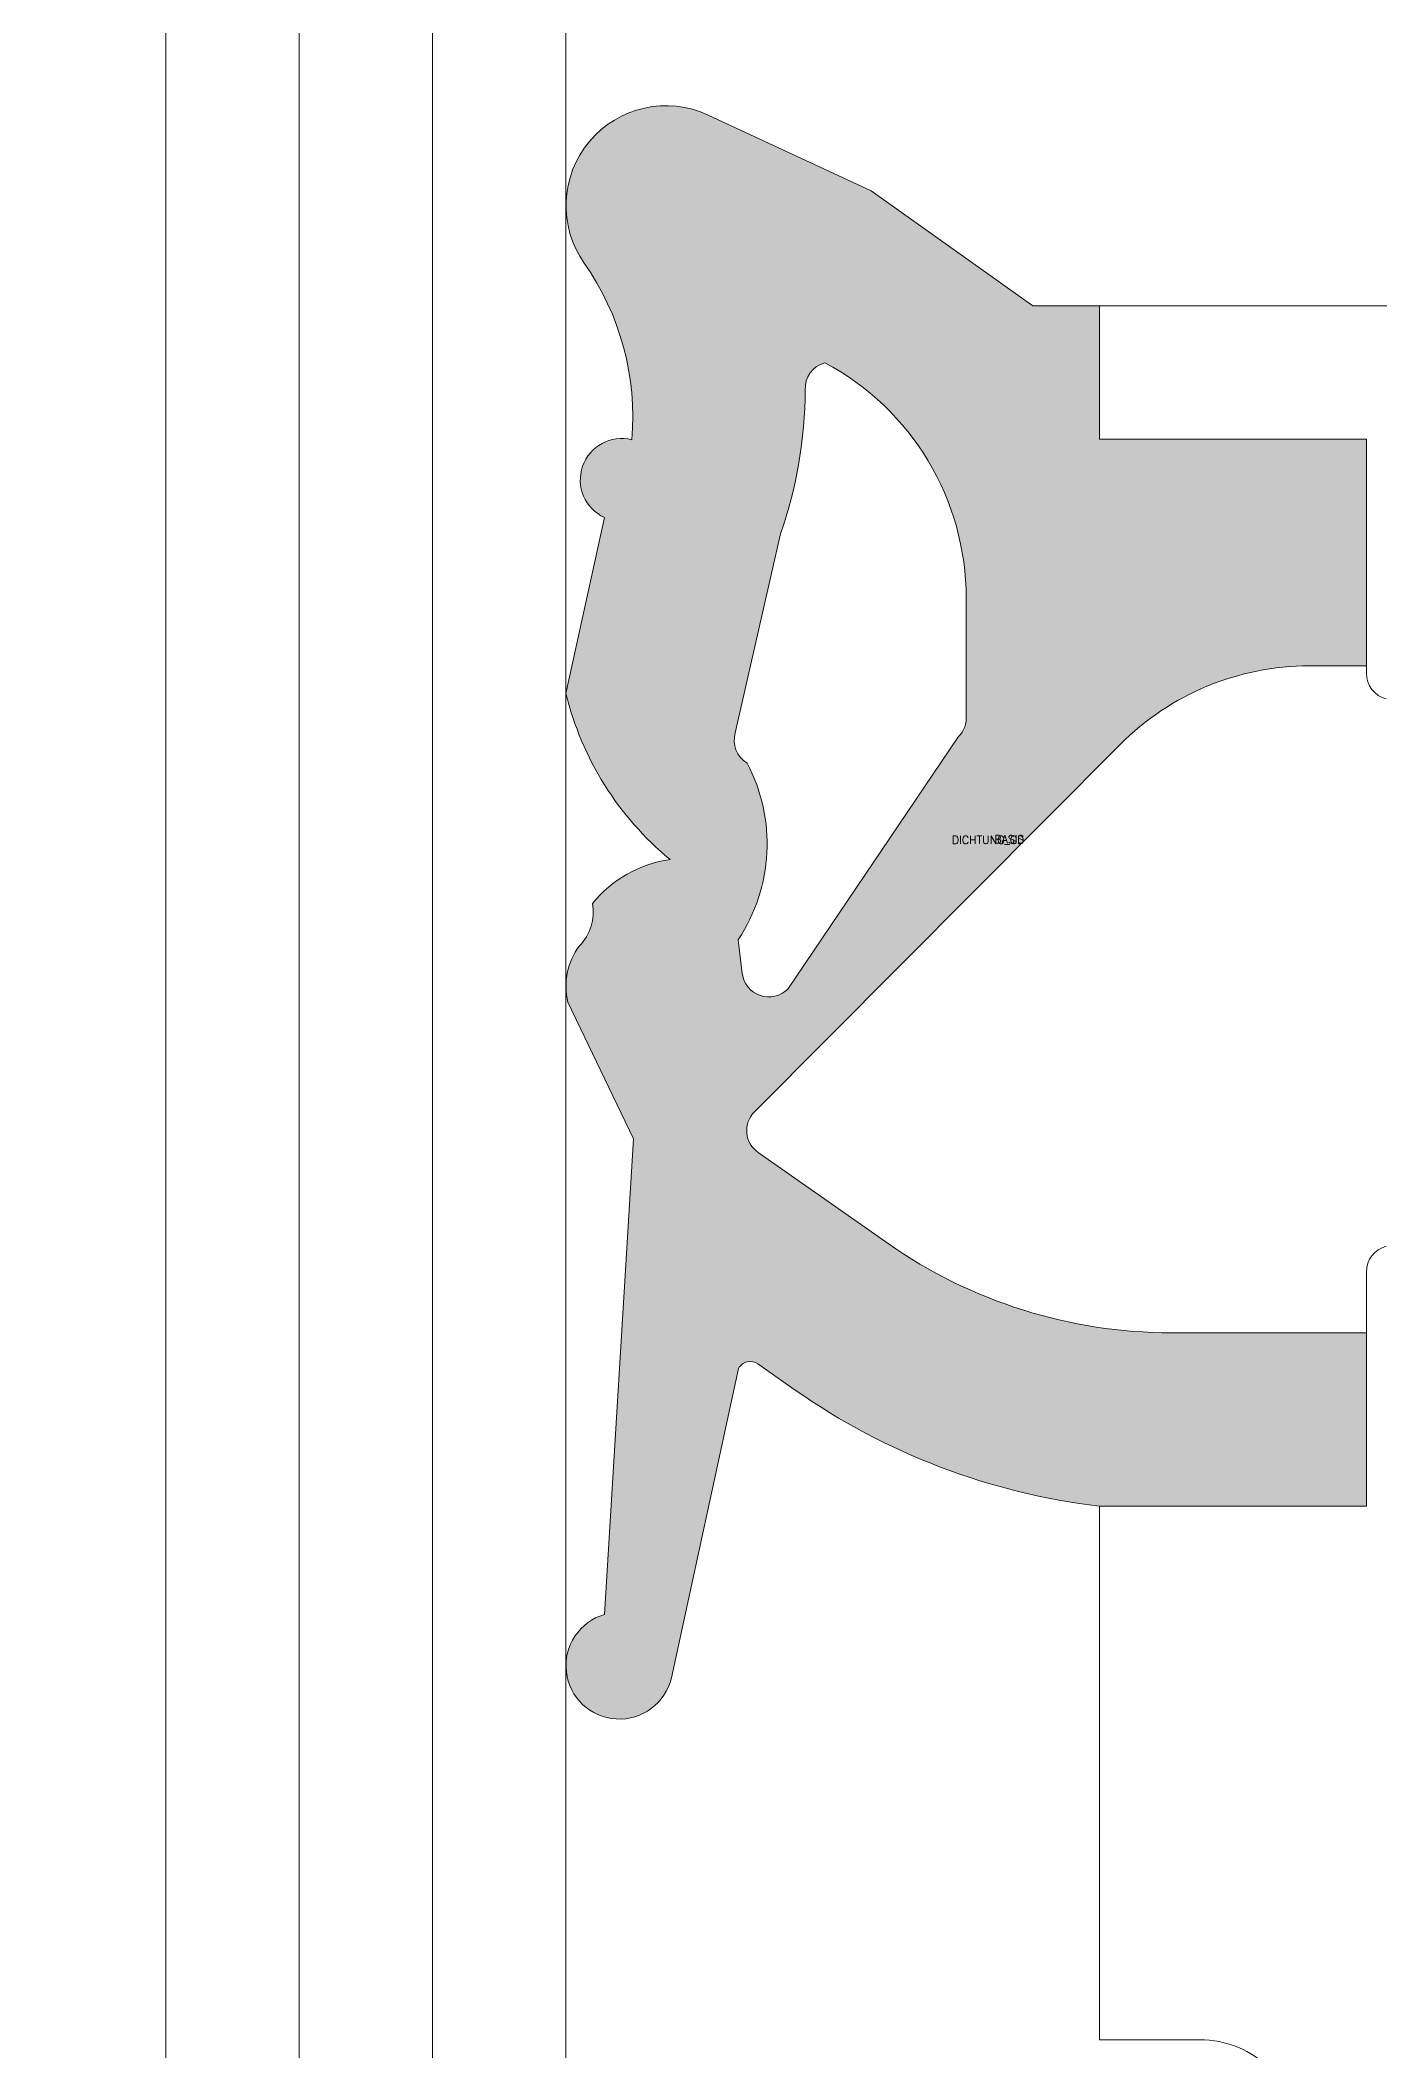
# Model space of a CAD drawing. Header units: millimetres. Extents: x 2715 to 5047, y -920 to 3095.
# Drawn here: x 4096.04 to 4106.08, y 106.07 to 121.15 of the extents above; entities that cross this region are included whole.
import ezdxf

# ---------------------------------------------------------------- set-up
doc = ezdxf.new("R2010")
doc.units = ezdxf.units.MM
doc.header["$MEASUREMENT"] = 0
for name, color, linetype, lineweight in [('0_Pen_No__1', 7, 'Continuous', 13), ('0_Pen_No__141', 7, 'Continuous', 20), ('ASSEMBLY_Pen_No__7', 7, 'Continuous', 35), ('HATCH_STEEL_Pen_No__1', 7, 'Continuous', 13)]:
    doc.layers.add(name, color=color, linetype=linetype, lineweight=lineweight)
doc.styles.add('GENERATED_STYLE_2', font='txt.shx')

msp = doc.modelspace()

# ---------------------------------------------------------------- hatches: boundary and pattern name
at = {"layer": 'HATCH_STEEL_Pen_No__1', "linetype": 'Continuous', "lineweight": 13}
h = msp.add_hatch(color=7, dxfattribs=at)
h.paths.add_polyline_path([(4105.979, 110.158), (4103.979, 110.158, -0.123958), (4101.698, 111.028), (4101.417, 111.224, 0.443791), (4101.272, 111.191), (4100.769, 108.871, -1.744774), (4100.268, 109.346), (4100.486, 112.913), (4099.994, 113.937, -0.226314), (4100.08, 114.359, 0.239519), (4100.178, 114.676, -0.188914), (4100.759, 115.007, -0.161819), (4099.979, 116.251), (4100.268, 117.57, -0.911523), (4100.472, 118.154, 0.176565), (4100.116, 119.477, -0.767998), (4101.046, 120.588), (4102.266, 120.019), (4103.479, 119.158), (4103.979, 119.158), (4103.979, 118.158), (4105.979, 118.158), (4105.979, 116.458), (4105.551, 116.458, 0.199483), (4104.134, 115.869), (4101.392, 113.115, 0.465639), (4101.419, 112.81), (4102.394, 112.127, 0.153915), (4104.517, 111.458), (4105.979, 111.458)])
h.paths.add_polyline_path([(4102.922, 115.928, 0.220949), (4102.979, 116.086), (4102.979, 116.966, 0.277154), (4101.92, 118.731, 0.353781), (4101.773, 118.526, -0.081942), (4101.588, 117.448), (4101.248, 115.957, 0.341884), (4101.337, 115.729, -0.274833), (4101.27, 114.405), (4101.301, 114.152, 0.625633), (4101.641, 114.035)], flags=0)

# ---------------------------------------------------------------- linework, layer by layer
at = {"layer": '0_Pen_No__1', "color": 7, "linetype": 'Continuous', "lineweight": 13}
for p, q in [((4096.979, 100.158), (4096.979, 287.345)), ((4097.979, 100.158), (4097.979, 287.345)), ((4098.979, 100.158), (4098.979, 287.345))]:
    msp.add_line(p, q, dxfattribs=at)
msp.add_lwpolyline([(4099.979, 287.345), (4099.979, 100.158), (4095.979, 100.158), (4095.979, 287.345)], dxfattribs=at)
for points in [[(4100.268, 117.57, -0.911523), (4100.472, 118.154, 0.176563), (4100.116, 119.477, -0.767998), (4101.046, 120.588), (4102.266, 120.019), (4103.479, 119.158), (4103.979, 119.158), (4103.979, 118.158), (4105.979, 118.158), (4105.979, 116.458), (4105.551, 116.458, 0.199483), (4104.134, 115.869), (4101.392, 113.115, 0.465639), (4101.419, 112.81), (4102.394, 112.127, 0.153915), (4104.517, 111.458), (4105.979, 111.458), (4105.979, 110.158), (4103.979, 110.158, -0.123958), (4101.698, 111.028), (4101.417, 111.224, 0.443791), (4101.272, 111.191), (4100.769, 108.871, -1.744774), (4100.268, 109.346), (4100.486, 112.913), (4099.994, 113.937, -0.226314), (4100.08, 114.359, 0.239519), (4100.178, 114.676, -0.188914), (4100.759, 115.007, -0.161819), (4099.979, 116.251)], [(4101.92, 118.731, 0.353781), (4101.773, 118.526, -0.081942), (4101.588, 117.448), (4101.248, 115.957, 0.341884), (4101.337, 115.729, -0.274833), (4101.27, 114.405), (4101.301, 114.152, 0.625633), (4101.641, 114.035), (4102.922, 115.928, 0.220949), (4102.979, 116.086), (4102.979, 116.966, 0.277154)]]:
    msp.add_lwpolyline(points, format="xyb", close=True, dxfattribs=at)
at = {"layer": '0_Pen_No__141', "color": 7, "linetype": 'Continuous', "lineweight": 20}
for points in [[(4106.128, 116.21, -0.339454), (4105.979, 116.403), (4105.979, 118.158), (4103.979, 118.158), (4103.979, 119.158), (4108.979, 119.158)], [(4105.479, 105.408, 0.414214), (4104.729, 106.158), (4103.979, 106.158), (4103.979, 110.158), (4105.979, 110.158), (4105.979, 111.914, -0.339454), (4106.128, 112.107)]]:
    msp.add_lwpolyline(points, format="xyb", dxfattribs=at)
at = {"layer": 'HATCH_STEEL_Pen_No__1', "color": 7, "linetype": 'Continuous', "lineweight": 13, "flags": 128}
for points in [[(4105.979, 110.158), (4103.979, 110.158, -0.123958), (4101.698, 111.028), (4101.417, 111.224, 0.443791), (4101.272, 111.191), (4100.769, 108.871, -1.744774), (4100.268, 109.346), (4100.486, 112.913), (4099.994, 113.937, -0.226314), (4100.08, 114.359, 0.239519), (4100.178, 114.676, -0.188914), (4100.759, 115.007, -0.161819), (4099.979, 116.251), (4100.268, 117.57, -0.911523), (4100.472, 118.154, 0.176565), (4100.116, 119.477, -0.767998), (4101.046, 120.588), (4102.266, 120.019), (4103.479, 119.158), (4103.979, 119.158), (4103.979, 118.158), (4105.979, 118.158), (4105.979, 116.458), (4105.551, 116.458, 0.199483), (4104.134, 115.869), (4101.392, 113.115, 0.465639), (4101.419, 112.81), (4102.394, 112.127, 0.153915), (4104.517, 111.458), (4105.979, 111.458)], [(4102.922, 115.928, 0.220949), (4102.979, 116.086), (4102.979, 116.966, 0.277154), (4101.92, 118.731, 0.353781), (4101.773, 118.526, -0.081942), (4101.588, 117.448), (4101.248, 115.957, 0.341884), (4101.337, 115.729, -0.274833), (4101.27, 114.405), (4101.301, 114.152, 0.625633), (4101.641, 114.035)]]:
    msp.add_lwpolyline(points, format="xyb", close=True, dxfattribs=at)

# ---------------------------------------------------------------- texts
at = {"layer": 'ASSEMBLY_Pen_No__7', "color": 7, "linetype": 'Continuous', "lineweight": 35, "char_height": 0.06, "attachment_point": 9, "style": 'GENERATED_STYLE_2'}
for s, insert in [('\\A1;{\\pqr;\\Ftxt.shx;DICHTUNG_GD}', (4103.415, 115.118)), ('\\A1;{\\pqr;\\Ftxt.shx;BASIS}', (4103.415, 115.128))]:
    msp.add_mtext(s, dxfattribs=dict(at, insert=insert))

doc.saveas('drawing.dxf')
